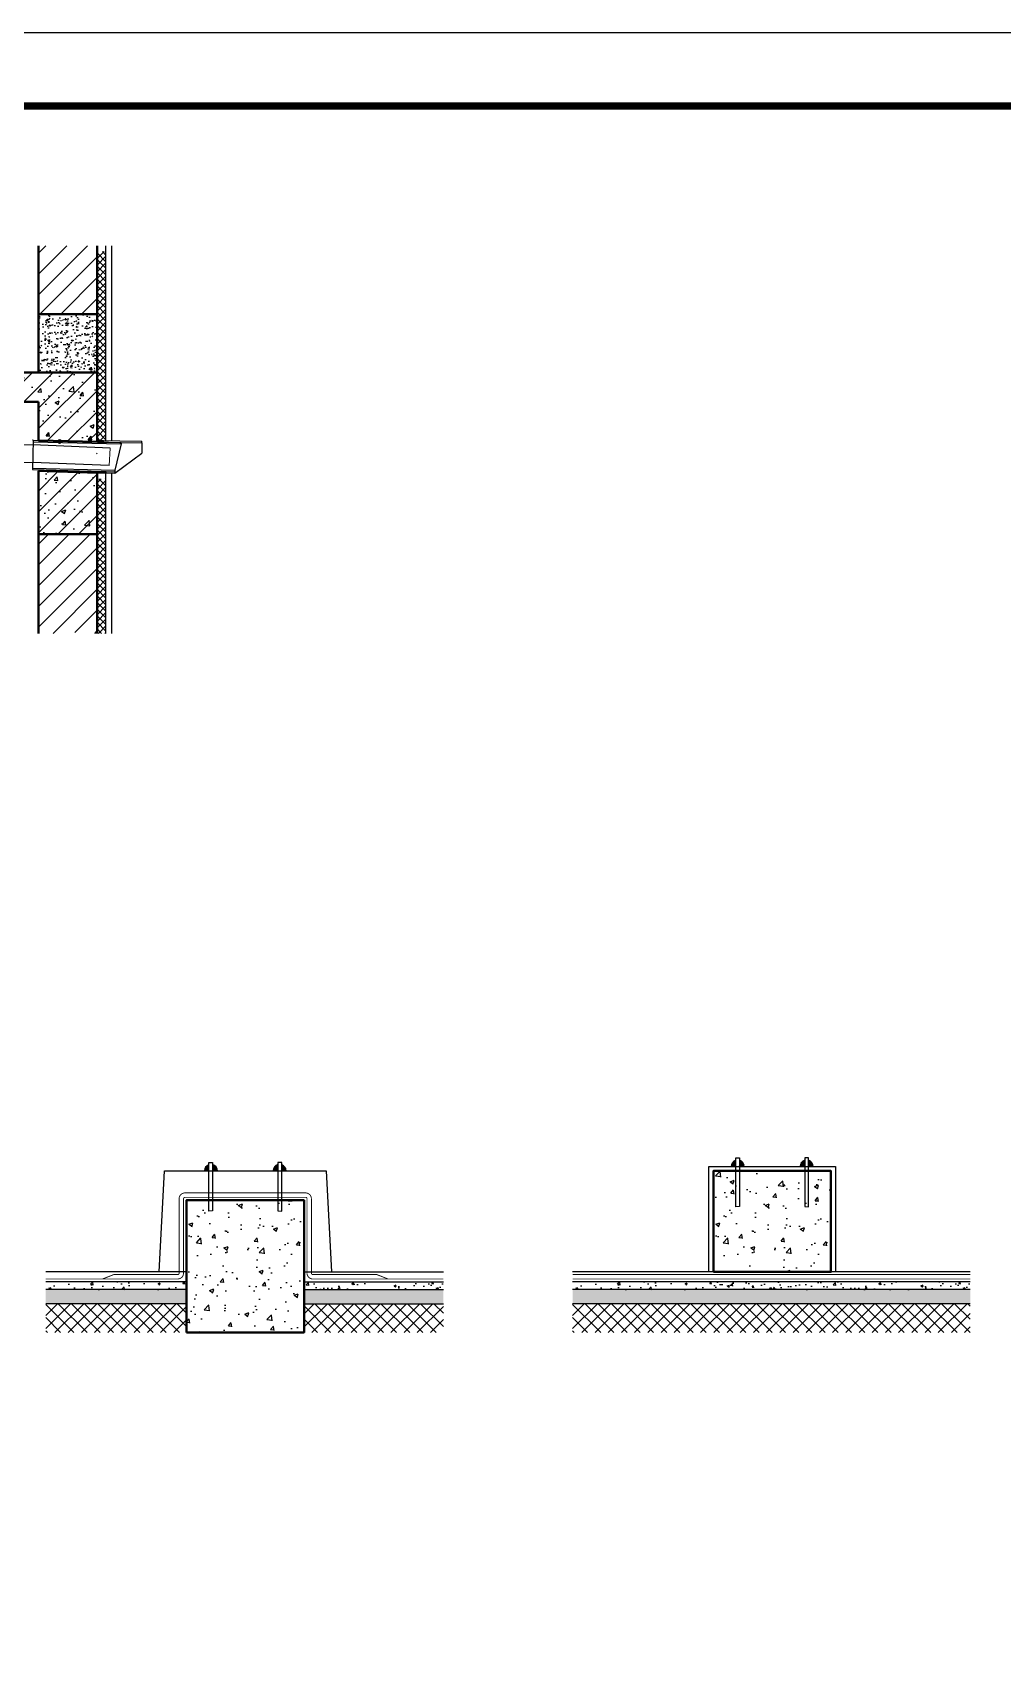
# Model space of a CAD drawing. Extents: x 27938 to 983267, y -209821 to 1628073.
# Drawn here: x 680421 to 683721, y 931102 to 936632 of the extents above; entities that cross this region are included whole.
import ezdxf

# ---------------------------------------------------------------- set-up
doc = ezdxf.new("R2010")
doc.units = 0
doc.header["$LTSCALE"] = 1000
doc.header["$MEASUREMENT"] = 0
doc.linetypes.add('CENTER', pattern=[50.8, 31.75, -6.35, 6.35, -6.35])
doc.linetypes.add('DASH', pattern=[0.35, 0.25, -0.1])
for name, color, linetype in [('3', 3, 'CENTER'), ('3-保温', 17, 'Continuous'), ('4', 4, 'Continuous'), ('7', 7, 'Continuous'), ('DIM_LEAD', 3, 'Continuous'), ('PUB_HACTH', 252, 'Continuous'), ('SURFACE', 6, 'Continuous'), ('图框', 140, 'Continuous')]:
    doc.layers.add(name, color=color, linetype=linetype)
doc.layers.add('WALL', color=9, linetype='Continuous', lineweight=40)
doc.layers.add('填充', color=251, linetype='Continuous', lineweight=5)
doc.layers.add('yichutu', color=7, linetype='Continuous', true_color=0xffffff, plot=False)
pattern_1 = [(45, (802760.294, 948033.204), (-35.355353, 35.355353), [])]
pattern_2 = [(45, (-1660916.5756, 942051.1986), (-2.806330038, 2.806330038), []), (135, (-1660916.5756, 942051.1986), (-2.806330038, -2.806330038), [])]
pattern_3 = [(45, (-1659124.0756, 942066.1986), (-2.806330038, 2.806330038), []), (135, (-1659124.0756, 942066.1986), (-2.806330038, -2.806330038), [])]

# ---------------------------------------------------------------- blocks, each defined once
blk = doc.blocks.new('yct-841-594-84100-59399.9999999999-100-1000.0')
at = {"layer": 'yichutu', "color": 7, "true_color": 0xffffff}
blk.add_lwpolyline([(0, 0), (0, 59400), (84100, 59400), (84100, 0)], close=True, dxfattribs=at)
blk = doc.blocks.new('A$C2C013DB2')
at = {"layer": '图框'}
blk.add_lwpolyline([(0, 0), (21025, 0), (21025, -14850), (0, -14850)], close=True, dxfattribs=at)
blk.add_lwpolyline([(0, 0), (21025, 0), (21025, -14850), (0, -14850)], close=True, dxfattribs=at)
at = {"layer": '图框', "const_width": 25}
blk.add_lwpolyline([(20775, -14600), (20775, -250), (625, -250), (625, -14600)], close=True, dxfattribs=at)

msp = doc.modelspace()

# ---------------------------------------------------------------- hatches: boundary and pattern name
at = {"layer": '3-保温'}
h = msp.add_hatch(dxfattribs=at)
h.set_pattern_fill('ANSI37', color=256, scale=10)
h.set_pattern_definition([(45, (-1415016.076, 1332137.5), (-11.22532015, 11.22532015), []), (135, (-1415016.076, 1332137.5), (-11.22532015, -11.22532015), [])])
h.paths.add_polyline_path([(680640.5, 935113.2), (680670.5, 935112.9), (680670.5, 934587.3), (680640.5, 934587.3)])
h.paths.add_polyline_path([(680670.5, 935242.9), (680640.5, 935242.9), (680640.5, 935886.5), (680670.5, 935886.5)])
at = {"layer": '4'}
for points in [[(680642.5, 935243.2), (680642.4, 935238.2), (680662.4, 935237.9), (680662.5, 935242.9)], [(680640.5, 935133.2), (680640.6, 935138.2), (680670.8, 935137.9), (680670.7, 935132.9)]]:
    msp.add_hatch(color=256, dxfattribs=at).paths.add_polyline_path(points)
at = {"layer": 'PUB_HACTH'}
h = msp.add_hatch(dxfattribs=at)
h.set_pattern_fill('普通砖', color=256, scale=20, style=0)
h.set_pattern_definition(pattern_1)
h.paths.add_polyline_path([(680640.5, 935675.1), (680440.5, 935675.1), (680440.5, 935906.5), (680640.5, 935906.5)])
at = {"layer": 'PUB_HACTH', "ltscale": 0.8}
h = msp.add_hatch(dxfattribs=at)
h.set_pattern_fill('AR-CONC', color=256, scale=25)
h.set_pattern_definition([(50, (-1400605.076, 1332157.5), (45.54616725, -3.9847714), [4.7625, -52.3875]), (355, (-1400605.076, 1332157.5), (-8.8107065, 47.7641607), [3.81, -41.91]), (100.451, (-1400601.28, 1332157.168), (36.7356254, 43.779172), [4.0475, -44.5225]), (46.1842, (-1400605.076, 1332170.2), (67.7697602, -10.510582), [7.14375, -78.58125]), (96.6356, (-1400599.43, 1332169.324), (59.3510586, 61.856389), [6.07125, -66.78375]), (351.184, (-1400605.076, 1332170.2), (59.3511515, 61.8562795), [5.715, -62.865]), (21, (-1400598.726, 1332167.025), (37.90371996, -25.5663796), [4.7625, -52.3875]), (326, (-1400598.726, 1332167.025), (15.4505071, 46.0469915), [3.81, -41.91]), (71.4514, (-1400595.567, 1332164.894), (53.3541227, 20.4807144), [4.0475, -44.5225]), (37.5, (-1400605.076, 1332157.5), (0.77215081, 21.13875972), [0, -41.402, 0, -42.545, 0, -42.06875]), (7.5, (-1400605.076, 1332157.5), (16.70491563, 25.0451437), [0, -24.257, 0, -40.4495, 0, -16.03375]), (327.5, (-1400619.236, 1332157.5), (33.89764879, -1.432186), [0, -15.875, 0, -49.53, 0, -65.7225]), (317.5, (-1400625.586, 1332157.5), (37.03229535, 6.35662276), [0, -20.6375, 0, -32.893, 0, -46.6725])])
h.paths.add_polyline_path([(680440.5, 935675.1), (680640.5, 935675.1), (680640.5, 935475.1), (680440.5, 935475.1)])
at = {"layer": 'PUB_HACTH'}
h = msp.add_hatch(dxfattribs=at)
h.set_pattern_fill('钢筋混凝土', color=256, scale=20, style=0)
h.set_pattern_definition([(45, (795401.86, 947996.99), (-35.35534, 35.35534), []), (50, (795401.86, 947996.99), (143.45204, -12.55043), [15, -165]), (355, (795401.86, 947996.99), (-27.75027, 150.43843), [12, -132]), (100.4514, (795413.82, 947995.94), (115.70188, 137.88791), [12.74804, -140.22842]), (46.1842, (795401.86, 948036.99), (213.4482, -33.1038), [22.5, -247.5]), (96.6356, (795419.65, 948034.23), (186.93254, 194.82357), [19.12206, -210.3426]), (351.1842, (795401.86, 948037), (186.9324, 194.8237), [18, -198]), (21, (795421.86, 948026.99), (119.38141, -80.52378), [15, -165]), (326, (795421.86, 948026.99), (48.66307, 145.03), [12, -132]), (71.4514, (795431.81, 948020.28), (168.04453, 64.5061), [12.74804, -140.22842]), (37.5, (795401.86, 947996.99), (2.43197, 66.57877), [0, -130.4, 0, -134, 0, -132.5]), (7.5, (795401.86, 947996.99), (52.613907, 78.882342), [0, -76.4, 0, -127.4, 0, -50.5]), (327.5, (795357.26, 947996.99), (106.764487, -4.510974), [0, -50, 0, -156, 0, -207]), (317.5, (795337.26, 947996.99), (116.637234, 20.021), [0, -65, 0, -103.6, 0, -147])])
h.paths.add_polyline_path([(680637, 935165.1), (680640.5, 935230.1), (680640.5, 935165.1)])
h.paths.add_polyline_path([(680440.5, 935140.1), (680639.2, 935133.3), (680640.5, 935040.1), (680640.5, 934925.1), (680440.5, 934925.1)])
h.paths.add_polyline_path([(680640.2, 935243.2), (680440, 935243.9), (680440.5, 935375.1), (679710.9, 935375.1), (679710.9, 935475.1), (680640.5, 935475.1)])
h = msp.add_hatch(dxfattribs=at)
h.set_pattern_fill('普通砖', color=256, scale=20, style=0)
h.set_pattern_definition(pattern_1)
h.paths.add_polyline_path([(680440.5, 934587.3), (680506.7, 934587.3), (680506.7, 934545.2), (680564.4, 934629.4), (680564.4, 934587.3), (680640.5, 934587.3), (680640.5, 934925.1), (680440.5, 934925.1)])
at = {"layer": 'PUB_HACTH', "ltscale": 0.8}
h = msp.add_hatch(dxfattribs=at)
h.set_pattern_fill('ANSI37', color=256, scale=2.5)
h.set_pattern_definition(pattern_3)
h.paths.add_polyline_path([(682825.9, 932794.4), (682825.9, 932773.2), (682841.9, 932773.2, 0.335437)])
h.paths.add_polyline_path([(682812.9, 932794.1, 0.322254), (682797.9, 932773.2), (682812.9, 932773.2)])
h = msp.add_hatch(dxfattribs=at)
h.set_pattern_fill('ANSI37', color=256, scale=2.5)
h.set_pattern_definition(pattern_3)
h.paths.add_polyline_path([(683047.9, 932794.4), (683047.9, 932773.2), (683031.9, 932773.2, -0.335437)])
h.paths.add_polyline_path([(683060.9, 932794.1, -0.322254), (683075.9, 932773.2), (683060.9, 932773.2)])
h = msp.add_hatch(dxfattribs=at)
h.set_pattern_fill('ANSI37', color=256, scale=2.5)
h.set_pattern_definition(pattern_2)
h.paths.add_polyline_path([(681033.4, 932779.4), (681033.4, 932758.2), (681049.4, 932758.2, 0.335437)])
h.paths.add_polyline_path([(681020.4, 932779.1, 0.322254), (681005.4, 932758.2), (681020.4, 932758.2)])
h = msp.add_hatch(dxfattribs=at)
h.set_pattern_fill('ANSI37', color=256, scale=2.5)
h.set_pattern_definition(pattern_2)
h.paths.add_polyline_path([(681255.4, 932779.4), (681255.4, 932758.2), (681239.4, 932758.2, -0.335437)])
h.paths.add_polyline_path([(681268.4, 932779.1, -0.322254), (681283.4, 932758.2), (681268.4, 932758.2)])
h = msp.add_hatch(dxfattribs=at)
h.set_pattern_fill('混凝土', color=256, scale=20)
h.set_pattern_definition([(50, (-1659124.08, 942051.2), (143.4520365, -12.550427), [15, -165]), (355, (-1659124.08, 942051.2), (-27.750267, 150.438427), [12, -132]), (100.4514, (-1659112.12, 942050.15), (115.701876, 137.8879084), [12.748038, -140.228422]), (46.1842, (-1659124.08, 942091.2), (213.44821, -33.103803), [22.5, -247.5]), (96.6356, (-1659106.29, 942088.44), (186.932541, 194.823574), [19.122058, -210.3426]), (351.1842, (-1659124.08, 942091.2), (186.93239, 194.82372), [18, -198]), (21, (-1659104.08, 942081.2), (119.3814104, -80.523778), [15, -165]), (326, (-1659104.08, 942081.2), (48.663066, 145.030009), [12, -132]), (71.4514, (-1659094.13, 942074.49), (168.044526, 64.506099), [12.748038, -140.228422]), (37.5, (-1659124.076, 942051.2), (2.4319711, 66.5787708), [0, -130.4, 0, -134, 0, -132.5]), (7.5, (-1659124.076, 942051.2), (52.6139075, 78.8823424), [0, -76.4, 0, -127.4, 0, -50.5]), (327.5, (-1659168.676, 942051.2), (106.7644872, -4.5109743), [0, -50, 0, -156, 0, -207]), (317.5, (-1659188.68, 942051.2), (116.637234, 20.0209965), [0, -65, 0, -103.6, 0, -147])])
h.paths.add_polyline_path([(683136.9, 932414.1), (683136.9, 932758.2), (682736.9, 932758.2), (682736.9, 932414.1)])
h = msp.add_hatch(dxfattribs=at)
h.set_pattern_fill('混凝土', color=256, scale=20)
h.set_pattern_definition([(50, (-1660916.58, 942051.2), (143.4520365, -12.550427), [15, -165]), (355, (-1660916.58, 942051.2), (-27.750267, 150.438427), [12, -132]), (100.4514, (-1660904.62, 942050.15), (115.701876, 137.8879084), [12.748038, -140.228422]), (46.1842, (-1660916.58, 942091.2), (213.44821, -33.103803), [22.5, -247.5]), (96.6356, (-1660898.79, 942088.44), (186.932541, 194.823574), [19.122058, -210.3426]), (351.1842, (-1660916.58, 942091.2), (186.93239, 194.82372), [18, -198]), (21, (-1660896.58, 942081.2), (119.3814104, -80.523778), [15, -165]), (326, (-1660896.58, 942081.2), (48.663066, 145.030009), [12, -132]), (71.4514, (-1660886.63, 942074.49), (168.044526, 64.506099), [12.748038, -140.228422]), (37.5, (-1660916.576, 942051.2), (2.4319711, 66.5787708), [0, -130.4, 0, -134, 0, -132.5]), (7.5, (-1660916.576, 942051.2), (52.6139075, 78.8823424), [0, -76.4, 0, -127.4, 0, -50.5]), (327.5, (-1660961.176, 942051.2), (106.7644872, -4.5109743), [0, -50, 0, -156, 0, -207]), (317.5, (-1660981.18, 942051.2), (116.637234, 20.0209965), [0, -65, 0, -103.6, 0, -147])])
h.paths.add_polyline_path([(680944.4, 932208.2), (681344.4, 932208.2), (681344.4, 932658.2), (680944.4, 932658.2)])
h = msp.add_hatch(dxfattribs=at)
h.set_pattern_fill('混凝土', color=256, scale=10)
h.set_pattern_definition([(50, (-1657727.576, 942051.2), (71.7260183, -6.2752135), [7.5, -82.5]), (355, (-1657727.576, 942051.2), (-13.8751334, 75.2192134), [6, -66]), (100.4514, (-1657721.6, 942050.676), (57.8509382, 68.9439542), [6.374019, -70.1142112]), (46.1842, (-1657727.58, 942071.2), (106.724105, -16.5519014), [11.25, -123.75]), (96.6356, (-1657718.68, 942069.82), (93.4662706, 97.411787), [9.561029, -105.1713]), (351.1842, (-1657727.58, 942071.2), (93.4661945, 97.41186), [9, -99]), (21, (-1657717.576, 942066.2), (59.6907052, -40.261889), [7.5, -82.5]), (326, (-1657717.576, 942066.2), (24.3315332, 72.5150045), [6, -66]), (71.4514, (-1657712.6, 942062.84), (84.0222629, 32.2530497), [6.374019, -70.1142112]), (37.5, (-1657727.576, 942051.199), (1.21598553, 33.28938538), [0, -65.2, 0, -67, 0, -66.25]), (7.5, (-1657727.576, 942051.2), (26.30695374, 39.4411712), [0, -38.2, 0, -63.7, 0, -25.25]), (327.5, (-1657749.876, 942051.199), (53.38224362, -2.25548717), [0, -25, 0, -78, 0, -103.5]), (317.5, (-1657759.876, 942051.2), (58.3186169, 10.0104982), [0, -32.5, 0, -51.8, 0, -73.5])])
h.paths.add_polyline_path([(680465.4, 932380.2), (680465.4, 932353.9), (680944.4, 932353.9), (680944.4, 932380.2)])
h.paths.add_polyline_path([(681818.4, 932353.9), (681818.4, 932380.2), (681344.4, 932380.2), (681344.4, 932353.9)])
h = msp.add_hatch(dxfattribs=at)
h.set_pattern_fill('加气混凝土', color=256, scale=10)
h.set_pattern_definition([(0, (-1657692.18, 942014.6), (60, 120), [0, -120]), (0, (-1657762.38, 941998.4), (60, 120), [0, -120]), (0, (-1657723.38, 941997.2), (60, 120), [0, -120]), (0, (-1657680.78, 942032.6), (60, 120), [0, -120]), (0, (-1657730.58, 941991.2), (60, 120), [0, -120]), (0, (-1657668.78, 942108.2), (60, 120), [0, -120]), (0, (-1657705.38, 942098.6), (60, 120), [0, -120]), (0, (-1657686.18, 942083.6), (60, 120), [0, -120]), (0, (-1657783.98, 942081.2), (60, 120), [0, -120]), (0, (-1657725.18, 942075.8), (60, 120), [0, -120]), (0, (-1657747.98, 942045.2), (60, 120), [0, -120]), (0, (-1657746.78, 942000.2), (60, 120), [0, -120]), (0, (-1657701.78, 941995.4), (60, 120), [0, -120]), (0, (-1657668.78, 942048.2), (60, 120), [0, -120]), (0, (-1657780.98, 942029.6), (60, 120), [0, -120]), (0, (-1657770.78, 942050), (60, 120), [0, -120]), (0, (-1657723.98, 942041.6), (60, 120), [0, -120]), (0, (-1657740.78, 942024.2), (60, 120), [0, -120]), (0, (-1657750.38, 942063.8), (60, 120), [0, -120]), (0, (-1657735.38, 942108.8), (60, 120), [0, -120]), (0, (-1657776.18, 942004.4), (60, 120), [0, -120]), (0, (-1657710.18, 942084.2), (60, 120), [0, -120]), (0, (-1657765.98, 942086), (60, 120), [0, -120]), (0, (-1657775.58, 942101.6), (60, 120), [0, -120]), (130.601294, (-1657676.147, 942070.627), (-299.999996686, 360.000001574), [5.268311, -2207.4222]), (18.4349488, (-1657684.718, 942072.913), (299.9999989, 119.99999911), [5.421048, -753.52558]), (90, (-1657684.72, 942067.77), (60, 120), [5.142857, -234.85713]), (161.565051, (-1657679.576, 942066.056), (-300.00000151, 119.99999105), [5.421048, -753.52558]), (53.1301023, (-1657679.576, 942066.056), (60.00000011, 119.99999994), [5.714286, -594.2857]), (135, (-1657675.004, 942004.913), (-60.00000725, 119.9999919), [4.848732, -334.56252]), (45, (-1657681.86, 942004.913), (59.9999996, 119.9999995), [4.848732, -334.56252]), (135, (-1657678.433, 942001.484), (-60.00000725, 119.9999919), [4.848732, -334.56252]), (45, (-1657678.433, 942001.484), (59.9999996, 119.9999995), [4.848732, -334.56252]), (116.565051, (-1657732.72, 942085.48), (-1.04e-05, 239.9999935), [6.388765, -127.7753]), (180, (-1657735.58, 942091.2), (-60, 120), [6.857143, -113.14285]), (63.434949, (-1657745.29, 942085.48), (5e-07, 239.999999), [6.388765, -127.7753]), (116.565051, (-1657742.43, 942079.77), (-1.04e-05, 239.9999935), [6.388765, -127.7753]), (0, (-1657742.43, 942079.77), (60, 120), [6.857143, -113.14285]), (63.434949, (-1657735.58, 942079.77), (5e-07, 239.999999), [6.388765, -127.7753]), (107.102728, (-1657687.5756, 942044.913), (-179.9999931185, 600.000000968), [7.772269, -3256.5805]), (143.972626, (-1657689.861, 942052.341), (-1139.999985548, 839.99999905), [7.772269, -1624.404]), (180, (-1657696.15, 942056.91), (-60, 120), [7.428571, -112.57142]), (36.0273733, (-1657709.861, 942052.341), (1139.999991575, 839.999990944), [7.772269, -1624.404]), (71.5650511, (-1657712.147, 942045.484), (180.00000092, 599.99999897), [7.228063, -751.71856]), (107.102728, (-1657709.8613, 942038.0557), (-179.9999931185, 600.000000968), [7.772269, -3256.5805]), (143.972626, (-1657703.576, 942033.484), (-1139.999985548, 839.99999905), [7.772269, -1624.404]), (0, (-1657703.58, 942033.48), (60, 120), [7.428571, -112.57142]), (36.0273733, (-1657696.147, 942033.484), (1139.999991575, 839.999990944), [7.772269, -1624.404]), (71.5650511, (-1657689.861, 942038.056), (180.00000092, 599.99999897), [7.228063, -751.71856]), (150.255118, (-1657686.433, 942100.913), (-180.00000043, 119.99999851), [4.607004, -962.86392]), (90, (-1657690.43, 942098.63), (60, 120), [4.571429, -235.42855]), (29.7448813, (-1657690.433, 942098.627), (180.00000011, 119.99999944), [4.607004, -962.86392]), (116.565051, (-1657714.43, 942015.77), (-1.04e-05, 239.9999935), [6.388765, -127.7753]), (168.690067, (-1657717.29, 942021.484), (-540.0000004, 119.99999699), [5.827451, -1217.9371]), (41.1859251, (-1657727.5756, 942018.627), (1499.999990912, 1319.999988458), [6.074369, -2545.1604]), (90, (-1657727.576, 942012.91), (60, 120), [5.714286, -234.2857]), (138.814074, (-1657723.004, 942008.913), (-1499.999973338, 1320.000008407), [6.074369, -2545.1604]), (16.6992442, (-1657723.004, 942008.913), (1979.999985103, 599.999993716), [5.96589, -2499.7075]), (60.9453959, (-1657717.29, 942010.627), (59.999999841, 119.999998939), [5.883217, -2465.0679]), (109.983106, (-1657764.7185, 942066.0557), (-300.00000113, 839.999997777), [6.6884004, -2802.4395]), (155.556045, (-1657767.004, 942072.3414), (-780.000002973, 359.999992521), [6.904597, -2893.0263]), (24.4439547, (-1657779.5756, 942072.3414), (780.000000389, 359.999998268), [6.904597, -2893.0263]), (70.0168934, (-1657781.8613, 942066.0557), (300.000000904, 839.999997916), [6.6884004, -2802.4395]), (109.983106, (-1657779.5756, 942059.77), (-300.00000113, 839.999997777), [6.6884004, -2802.4395]), (160.016893, (-1657773.29, 942057.484), (-300.000000176, 119.999994533), [6.6884004, -1397.8755]), (19.9831065, (-1657773.29, 942057.484), (299.999998353, 119.99999981), [6.6884004, -1397.8755]), (70.0168934, (-1657767.004, 942059.77), (300.000000904, 839.999997916), [6.6884004, -2802.4395]), (122.005383, (-1657720.147, 942055.199), (-60.00000805, 119.999993874), [5.3908464, -1126.6868]), (18.4349488, (-1657728.147, 942058.056), (299.9999989, 119.99999911), [5.421048, -753.52558]), (90, (-1657728.15, 942052.91), (60, 120), [5.142857, -234.85713]), (161.565051, (-1657723.004, 942051.199), (-300.00000151, 119.99999105), [5.421048, -753.52558]), (54.4623222, (-1657723.004, 942051.1986), (419.999999391, 599.999999101), [4.915614, -2059.6423]), (116.565051, (-1657755, 942026.06), (-1.04e-05, 239.9999935), [6.388765, -127.7753]), (180, (-1657757.86, 942031.77), (-60, 120), [6.285714, -113.71428]), (59.0362434, (-1657767.576, 942026.056), (60.000000195, 119.999999418), [6.6639456, -1392.7644]), (120.963756, (-1657764.147, 942020.341), (-60.0000082, 119.99999449), [6.6639456, -1392.7644]), (0, (-1657764.15, 942020.34), (60, 120), [6.285714, -113.71428]), (63.434949, (-1657757.86, 942020.34), (5e-07, 239.999999), [6.388765, -127.7753])])
h.paths.add_polyline_path([(680465.4, 932353.9), (680465.4, 932306.2), (680944.4, 932306.2), (680944.4, 932353.9)])
h.paths.add_polyline_path([(681818.4, 932306.2), (681818.4, 932353.9), (681344.4, 932353.9), (681344.4, 932306.2)])
h = msp.add_hatch(dxfattribs=at)
h.set_pattern_fill('混凝土', color=256, scale=10)
h.set_pattern_definition([(50, (-1655935.076, 942051.2), (71.7260183, -6.2752135), [7.5, -82.5]), (355, (-1655935.076, 942051.2), (-13.8751334, 75.2192134), [6, -66]), (100.4514, (-1655929.1, 942050.676), (57.8509382, 68.9439542), [6.374019, -70.1142112]), (46.1842, (-1655935.08, 942071.2), (106.724105, -16.5519014), [11.25, -123.75]), (96.6356, (-1655926.18, 942069.82), (93.4662706, 97.411787), [9.561029, -105.1713]), (351.1842, (-1655935.08, 942071.2), (93.4661945, 97.41186), [9, -99]), (21, (-1655925.076, 942066.2), (59.6907052, -40.261889), [7.5, -82.5]), (326, (-1655925.076, 942066.2), (24.3315332, 72.5150045), [6, -66]), (71.4514, (-1655920.1, 942062.84), (84.0222629, 32.2530497), [6.374019, -70.1142112]), (37.5, (-1655935.076, 942051.199), (1.21598553, 33.28938538), [0, -65.2, 0, -67, 0, -66.25]), (7.5, (-1655935.076, 942051.2), (26.30695374, 39.4411712), [0, -38.2, 0, -63.7, 0, -25.25]), (327.5, (-1655957.376, 942051.199), (53.38224362, -2.25548717), [0, -25, 0, -78, 0, -103.5]), (317.5, (-1655967.376, 942051.2), (58.3186169, 10.0104982), [0, -32.5, 0, -51.8, 0, -73.5])])
h.paths.add_polyline_path([(683610.9, 932353.9), (683610.9, 932380.2)], flags=17)
h.paths.add_polyline_path([(683610.9, 932353.9), (683610.9, 932380.2), (682257.9, 932380.2), (682257.9, 932353.9)])
h = msp.add_hatch(dxfattribs=at)
h.set_pattern_fill('加气混凝土', color=256, scale=10)
h.set_pattern_definition([(0, (-1655899.68, 942014.6), (60, 120), [0, -120]), (0, (-1655969.88, 941998.4), (60, 120), [0, -120]), (0, (-1655930.88, 941997.2), (60, 120), [0, -120]), (0, (-1655888.28, 942032.6), (60, 120), [0, -120]), (0, (-1655938.08, 941991.2), (60, 120), [0, -120]), (0, (-1655876.28, 942108.2), (60, 120), [0, -120]), (0, (-1655912.88, 942098.6), (60, 120), [0, -120]), (0, (-1655893.68, 942083.6), (60, 120), [0, -120]), (0, (-1655991.48, 942081.2), (60, 120), [0, -120]), (0, (-1655932.68, 942075.8), (60, 120), [0, -120]), (0, (-1655955.48, 942045.2), (60, 120), [0, -120]), (0, (-1655954.28, 942000.2), (60, 120), [0, -120]), (0, (-1655909.28, 941995.4), (60, 120), [0, -120]), (0, (-1655876.28, 942048.2), (60, 120), [0, -120]), (0, (-1655988.48, 942029.6), (60, 120), [0, -120]), (0, (-1655978.28, 942050), (60, 120), [0, -120]), (0, (-1655931.48, 942041.6), (60, 120), [0, -120]), (0, (-1655948.28, 942024.2), (60, 120), [0, -120]), (0, (-1655957.88, 942063.8), (60, 120), [0, -120]), (0, (-1655942.88, 942108.8), (60, 120), [0, -120]), (0, (-1655983.68, 942004.4), (60, 120), [0, -120]), (0, (-1655917.68, 942084.2), (60, 120), [0, -120]), (0, (-1655973.48, 942086), (60, 120), [0, -120]), (0, (-1655983.08, 942101.6), (60, 120), [0, -120]), (130.601294, (-1655883.647, 942070.627), (-299.999996686, 360.000001574), [5.268311, -2207.4222]), (18.4349488, (-1655892.218, 942072.913), (299.9999989, 119.99999911), [5.421048, -753.52558]), (90, (-1655892.22, 942067.77), (60, 120), [5.142857, -234.85713]), (161.565051, (-1655887.076, 942066.056), (-300.00000151, 119.99999105), [5.421048, -753.52558]), (53.1301023, (-1655887.076, 942066.056), (60.00000011, 119.99999994), [5.714286, -594.2857]), (135, (-1655882.504, 942004.913), (-60.00000725, 119.9999919), [4.848732, -334.56252]), (45, (-1655889.36, 942004.913), (59.9999996, 119.9999995), [4.848732, -334.56252]), (135, (-1655885.933, 942001.484), (-60.00000725, 119.9999919), [4.848732, -334.56252]), (45, (-1655885.933, 942001.484), (59.9999996, 119.9999995), [4.848732, -334.56252]), (116.565051, (-1655940.22, 942085.48), (-1.04e-05, 239.9999935), [6.388765, -127.7753]), (180, (-1655943.08, 942091.2), (-60, 120), [6.857143, -113.14285]), (63.434949, (-1655952.79, 942085.48), (5e-07, 239.999999), [6.388765, -127.7753]), (116.565051, (-1655949.93, 942079.77), (-1.04e-05, 239.9999935), [6.388765, -127.7753]), (0, (-1655949.93, 942079.77), (60, 120), [6.857143, -113.14285]), (63.434949, (-1655943.08, 942079.77), (5e-07, 239.999999), [6.388765, -127.7753]), (107.102728, (-1655895.0756, 942044.913), (-179.9999931185, 600.000000968), [7.772269, -3256.5805]), (143.972626, (-1655897.361, 942052.341), (-1139.999985548, 839.99999905), [7.772269, -1624.404]), (180, (-1655903.65, 942056.91), (-60, 120), [7.428571, -112.57142]), (36.0273733, (-1655917.361, 942052.341), (1139.999991575, 839.999990944), [7.772269, -1624.404]), (71.5650511, (-1655919.647, 942045.484), (180.00000092, 599.99999897), [7.228063, -751.71856]), (107.102728, (-1655917.3613, 942038.0557), (-179.9999931185, 600.000000968), [7.772269, -3256.5805]), (143.972626, (-1655911.076, 942033.484), (-1139.999985548, 839.99999905), [7.772269, -1624.404]), (0, (-1655911.08, 942033.48), (60, 120), [7.428571, -112.57142]), (36.0273733, (-1655903.647, 942033.484), (1139.999991575, 839.999990944), [7.772269, -1624.404]), (71.5650511, (-1655897.361, 942038.056), (180.00000092, 599.99999897), [7.228063, -751.71856]), (150.255118, (-1655893.933, 942100.913), (-180.00000043, 119.99999851), [4.607004, -962.86392]), (90, (-1655897.93, 942098.63), (60, 120), [4.571429, -235.42855]), (29.7448813, (-1655897.933, 942098.627), (180.00000011, 119.99999944), [4.607004, -962.86392]), (116.565051, (-1655921.93, 942015.77), (-1.04e-05, 239.9999935), [6.388765, -127.7753]), (168.690067, (-1655924.79, 942021.484), (-540.0000004, 119.99999699), [5.827451, -1217.9371]), (41.1859251, (-1655935.0756, 942018.627), (1499.999990912, 1319.999988458), [6.074369, -2545.1604]), (90, (-1655935.076, 942012.91), (60, 120), [5.714286, -234.2857]), (138.814074, (-1655930.504, 942008.913), (-1499.999973338, 1320.000008407), [6.074369, -2545.1604]), (16.6992442, (-1655930.504, 942008.913), (1979.999985103, 599.999993716), [5.96589, -2499.7075]), (60.9453959, (-1655924.79, 942010.627), (59.999999841, 119.999998939), [5.883217, -2465.0679]), (109.983106, (-1655972.2185, 942066.0557), (-300.00000113, 839.999997777), [6.6884004, -2802.4395]), (155.556045, (-1655974.504, 942072.3414), (-780.000002973, 359.999992521), [6.904597, -2893.0263]), (24.4439547, (-1655987.0756, 942072.3414), (780.000000389, 359.999998268), [6.904597, -2893.0263]), (70.0168934, (-1655989.3613, 942066.0557), (300.000000904, 839.999997916), [6.6884004, -2802.4395]), (109.983106, (-1655987.0756, 942059.77), (-300.00000113, 839.999997777), [6.6884004, -2802.4395]), (160.016893, (-1655980.79, 942057.484), (-300.000000176, 119.999994533), [6.6884004, -1397.8755]), (19.9831065, (-1655980.79, 942057.484), (299.999998353, 119.99999981), [6.6884004, -1397.8755]), (70.0168934, (-1655974.504, 942059.77), (300.000000904, 839.999997916), [6.6884004, -2802.4395]), (122.005383, (-1655927.647, 942055.199), (-60.00000805, 119.999993874), [5.3908464, -1126.6868]), (18.4349488, (-1655935.647, 942058.056), (299.9999989, 119.99999911), [5.421048, -753.52558]), (90, (-1655935.65, 942052.91), (60, 120), [5.142857, -234.85713]), (161.565051, (-1655930.504, 942051.199), (-300.00000151, 119.99999105), [5.421048, -753.52558]), (54.4623222, (-1655930.504, 942051.1986), (419.999999391, 599.999999101), [4.915614, -2059.6423]), (116.565051, (-1655962.5, 942026.06), (-1.04e-05, 239.9999935), [6.388765, -127.7753]), (180, (-1655965.36, 942031.77), (-60, 120), [6.285714, -113.71428]), (59.0362434, (-1655975.076, 942026.056), (60.000000195, 119.999999418), [6.6639456, -1392.7644]), (120.963756, (-1655971.647, 942020.341), (-60.0000082, 119.99999449), [6.6639456, -1392.7644]), (0, (-1655971.65, 942020.34), (60, 120), [6.285714, -113.71428]), (63.434949, (-1655965.36, 942020.34), (5e-07, 239.999999), [6.388765, -127.7753])])
h.paths.add_polyline_path([(683610.9, 932306.2), (683610.9, 932353.9)], flags=17)
h.paths.add_polyline_path([(683610.9, 932306.2), (683610.9, 932353.9), (682257.9, 932353.9), (682257.9, 932306.2)])
h = msp.add_hatch(dxfattribs=at)
h.set_pattern_fill('ANSI37', color=256, scale=20)
h.set_pattern_definition([(45, (-1657727.576, 942051.2), (-22.4506403, 22.4506403), []), (135, (-1657727.576, 942051.2), (-22.4506403, -22.4506403), [])])
h.paths.add_polyline_path([(680465.4, 932306.2), (680465.4, 932208.2), (680944.4, 932208.2), (680944.4, 932306.2)])
h = msp.add_hatch(dxfattribs=at)
h.set_pattern_fill('ANSI37', color=256, scale=20)
h.set_pattern_definition([(45, (-1657527.576, 942051.2), (-22.4506403, 22.4506403), []), (135, (-1657527.576, 942051.2), (-22.4506403, -22.4506403), [])])
h.paths.add_polyline_path([(681818.4, 932208.2), (681818.4, 932306.2), (681344.4, 932306.2), (681344.4, 932208.2)])
h = msp.add_hatch(dxfattribs=at)
h.set_pattern_fill('ANSI37', color=256, scale=20)
h.set_pattern_definition([(45, (-1655935.076, 942051.2), (-22.4506403, 22.4506403), []), (135, (-1655935.076, 942051.2), (-22.4506403, -22.4506403), [])])
h.paths.add_polyline_path([(683610.9, 932208.2), (683610.9, 932306.2), (682257.9, 932306.2), (682257.9, 932208.2)])

# ---------------------------------------------------------------- linework, layer by layer
at = {"layer": '3'}
msp.add_line((680660.5, 935132.9), (680660.6, 935137.9), dxfattribs=at)
at = {"layer": '4'}
for p, q in [((680642.4, 935238.2), (680792.9, 935235.9)), ((680642.5, 935243.2), (680793, 935240.9)), ((680792.9, 935235.9), (680793, 935240.9)), ((680640.5, 935133.2), (680700.5, 935132.3)), ((680700.6, 935137.3), (680700.5, 935132.3))]:
    msp.add_line(p, q, dxfattribs=at)
for points in [[(680642.5, 935243.2), (680642.4, 935238.2), (680662.4, 935237.9), (680662.5, 935242.9)], [(680640.5, 935133.2), (680640.6, 935138.2), (680670.9, 935138.1), (680670.5, 935132.8)]]:
    msp.add_lwpolyline(points, close=True, dxfattribs=at)
at = {"layer": '7'}
for p, q in [((680422.5, 935244.3), (680420.6, 935144.5)), ((680422.4, 935239.3), (680722.3, 935232)), ((680422.5, 935244.3), (680722.4, 935237)), ((680722.3, 935232), (680700.6, 935142.3)), ((680722.4, 935237), (680722.3, 935232)), ((680792.9, 935235.9), (680792.4, 935200.9)), ((680700.5, 935132.3), (680792.4, 935200.9)), ((680420.6, 935144.5), (680700.6, 935137.3)), ((680420.7, 935149.5), (680700.6, 935142.3)), ((680700.6, 935142.3), (680700.6, 935137.3))]:
    msp.add_line(p, q, dxfattribs=at)
at = {"layer": 'DIM_LEAD', "const_width": 8}
msp.add_lwpolyline([(680514.9, 935236.6, -1), (680511.4, 935243.8, -1)], format="xyb", close=True, dxfattribs=at)
at = {"layer": 'PUB_HACTH', "ltscale": 0.8}
for points in [[(680684.7, 935218), (680422.2, 935228.6)], [(680681.5, 935158.1), (680421.1, 935168.5)], [(680851.2, 932414.1), (680869.4, 932758.2), (681419.4, 932758.2), (681437.6, 932414.1)], [(682721.9, 932414.1), (682721.9, 932773.2), (683151.9, 932773.2), (683151.9, 932414.1)], [(680944.4, 932414.1), (680465.4, 932414.1)], [(681344.4, 932414.1), (681818.4, 932414.1)], [(683610.9, 932414.1), (682257.9, 932414.1)], [(680944.4, 932380.2), (680465.4, 932380.2)], [(680944.4, 932353.9), (680465.4, 932353.9)], [(681344.4, 932380.2), (681818.4, 932380.2)], [(681344.4, 932353.9), (681818.4, 932353.9)], [(683610.9, 932380.2), (682257.9, 932380.2)], [(683610.9, 932353.9), (682257.9, 932353.9)], [(680944.4, 932306.2), (680465.4, 932306.2)], [(681344.4, 932306.2), (681818.4, 932306.2)], [(683610.9, 932306.2), (682257.9, 932306.2)]]:
    msp.add_lwpolyline(points, dxfattribs=at)
for points in [[(681020.4, 932787.2), (681033.4, 932787.2), (681033.4, 932622.2), (681020.4, 932621.2)], [(681268.4, 932787.2), (681255.4, 932787.2), (681255.4, 932622.2), (681268.4, 932621.2)], [(682812.9, 932802.2), (682825.9, 932802.2), (682825.9, 932637.2), (682812.9, 932636.2)], [(683060.9, 932802.2), (683047.9, 932802.2), (683047.9, 932637.2), (683060.9, 932636.2)]]:
    msp.add_lwpolyline(points, close=True, dxfattribs=at)
at = {"layer": 'PUB_HACTH', "linetype": 'DASH', "const_width": 3}
for points in [[(680696.8, 932405.2), (680914.4, 932405.2, 0.414214), (680919.4, 932410.2), (680919.4, 932663.2, -0.414214), (680939.4, 932683.2), (681349.4, 932683.2, -0.414214), (681369.4, 932663.2), (681369.4, 932410.2, 0.414214), (681374.4, 932405.2), (681592.1, 932405.2)], [(680465.4, 932390.2), (680914.4, 932390.2, 0.414214), (680934.4, 932410.2), (680934.4, 932663.2, -0.414214), (680939.4, 932668.2), (681349.4, 932668.2, -0.414214), (681354.4, 932663.2), (681354.4, 932410.2, 0.414214), (681374.4, 932390.2), (681818.4, 932390.2)]]:
    msp.add_lwpolyline(points, format="xyb", dxfattribs=at)
for points in [[(680658.8, 932390.2), (680696.8, 932405.2)], [(681630.1, 932390.2), (681592.1, 932405.2)], [(682257.9, 932405.2), (683610.9, 932405.2)], [(682257.9, 932390.2), (683610.9, 932390.2)]]:
    msp.add_lwpolyline(points, dxfattribs=at)
at = {"layer": 'PUB_HACTH', "ltscale": 0.8}
for centre, start, end in [((682819.9, 932773.2), 108.553, 180), ((682819.9, 932773.2), 0, 74.1734), ((683053.9, 932773.2), 105.8266, 180), ((683053.9, 932773.2), 0, 71.447), ((681027.4, 932758.2), 108.553, 180), ((681027.4, 932758.2), 0, 74.1734), ((681261.4, 932758.2), 105.8266, 180), ((681261.4, 932758.2), 0, 71.447)]:
    msp.add_arc(centre, 22, start, end, dxfattribs=at)
at = {"layer": 'SURFACE'}
for p, q in [((680670.5, 935242.9), (680670.5, 935906.5)), ((680690.5, 935242.9), (680690.5, 935906.5)), ((680670.5, 934587.3), (680670.5, 935132.9)), ((680690.5, 934587.3), (680690.5, 935132.9))]:
    msp.add_line(p, q, dxfattribs=at)
msp.add_lwpolyline([(680422.5, 935244.3), (680420.5, 935244.4)], dxfattribs=at)
at = {"layer": 'WALL', "color": 2}
for p, q in [((680440.5, 935475.1), (680440.5, 935906.5)), ((680640.5, 935475.1), (680640.5, 935906.5)), ((680640.5, 935475.1), (679710.9, 935475.1)), ((680640.5, 935475.1), (680640.5, 935239)), ((680440.5, 935375.1), (679710.9, 935375.1)), ((680440.5, 935243.9), (680640.5, 935239)), ((680440.5, 935140.1), (680440.5, 934587.3)), ((680640.5, 935133.2), (680440.5, 935140.1)), ((680640.5, 935133.2), (680640.5, 934587.3)), ((680640.5, 934925.1), (680440.5, 934925.1))]:
    msp.add_line(p, q, dxfattribs=at)
for points in [[(680640.5, 935673.4), (680440.5, 935673.4)], [(680440.5, 935375.1), (680440.5, 935243.9)]]:
    msp.add_lwpolyline(points, dxfattribs=at)
for points in [[(682736.9, 932414.1), (683136.9, 932414.1), (683136.9, 932758.2), (682736.9, 932758.2)], [(680944.4, 932208.2), (681344.4, 932208.2), (681344.4, 932658.2), (680944.4, 932658.2)]]:
    msp.add_lwpolyline(points, close=True, dxfattribs=at)
at = {"layer": '填充'}
msp.add_line((680684.7, 935218), (680681.5, 935158.1), dxfattribs=at)
for points in [[(680422.2, 935228.6), (679945.1, 935228.6, 0.414214), (679845.1, 935128.6), (679845.1, 935065.1)], [(680432.3, 935168.5), (679975.1, 935168.5, 0.414214), (679925.1, 935118.5), (679925.1, 935065.1)]]:
    msp.add_lwpolyline(points, format="xyb", dxfattribs=at)

# ---------------------------------------------------------------- block references
msp.add_blockref('A$C2C013DB2', (667514.1, 936632.1))
at = {"layer": 'yichutu', "xscale": 0.25, "yscale": 0.25, "zscale": 0.25}
msp.add_blockref('yct-841-594-84100-59399.9999999999-100-1000.0', (667514.1, 921782.1), dxfattribs=at)

doc.saveas('drawing.dxf')
